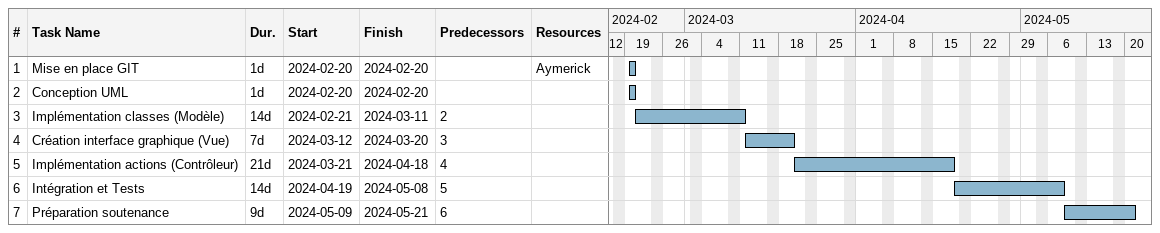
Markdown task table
| ID | Task | Duration | Start | Finish | Predecessors | Resources |
|---|---|---|---|---|---|---|
| 1 | Mise en place GIT | 1d | 2024-02-20 | 2024-02-20 |  | Aymerick |
| 2 | Conception UML | 1d | 2024-02-20 | 2024-02-20 |  |  |
| 3 | Implémentation classes (Modèle) | 14d | 2024-02-21 | 2024-03-11 | 2 |  |
| 4 | Création interface graphique (Vue) | 7d | 2024-03-12 | 2024-03-20 | 3 |  |
| 5 | Implémentation actions (Contrôleur) | 21d | 2024-03-21 | 2024-04-18 | 4 |  |
| 6 | Intégration et Tests | 14d | 2024-04-19 | 2024-05-08 | 5 |  |
| 7 | Préparation soutenance | 9d | 2024-05-09 | 2024-05-21 | 6 |  |
